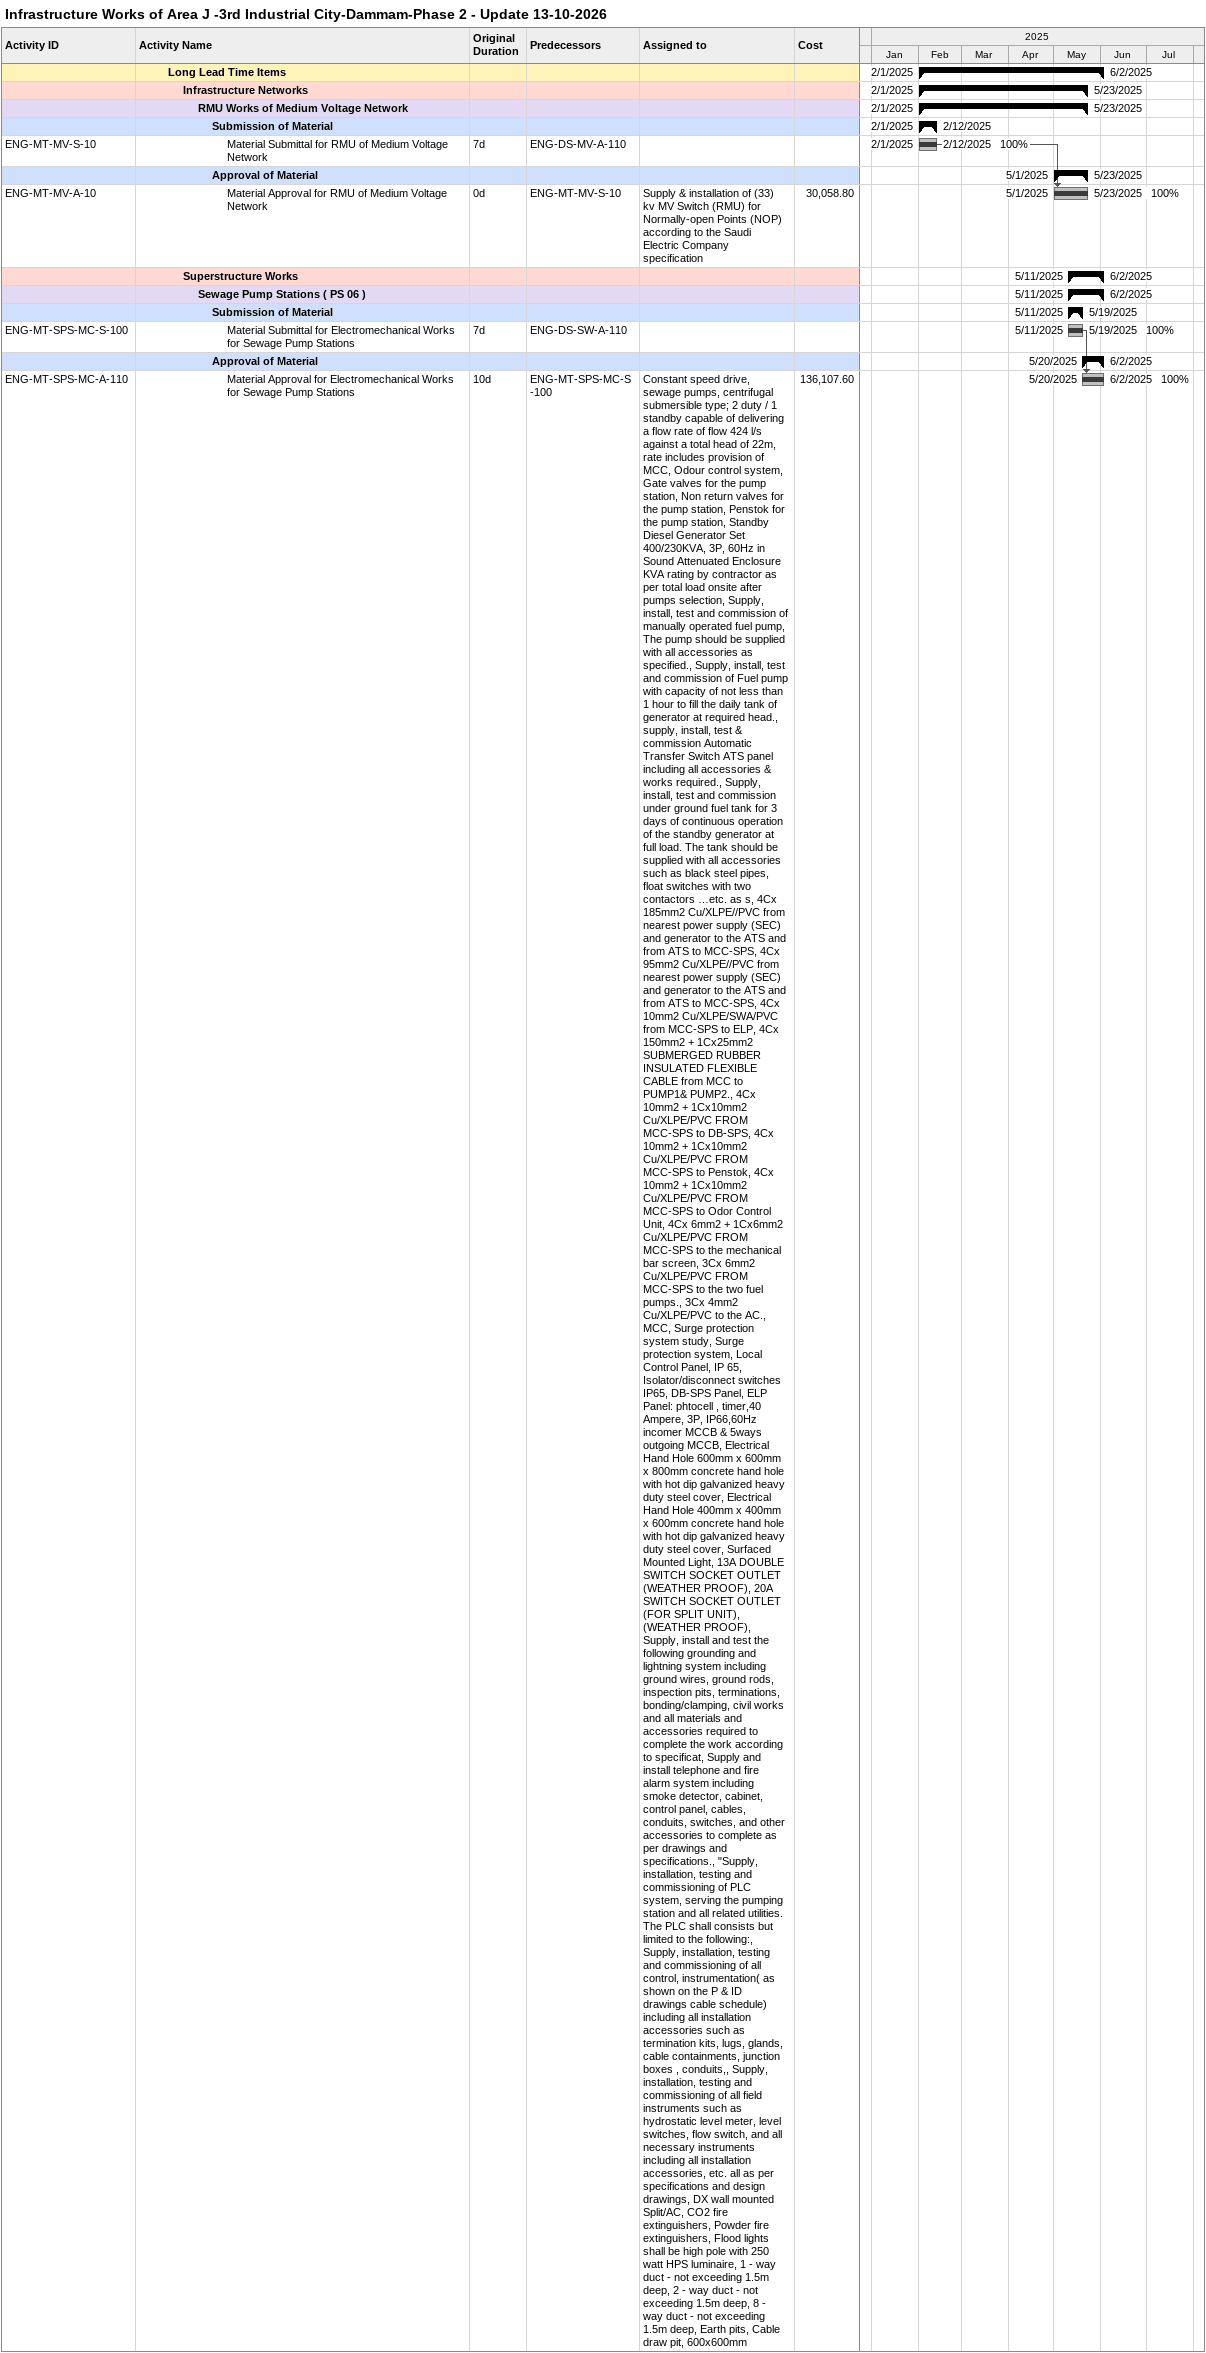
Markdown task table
Infrastructure Works of Area J -3rd Industrial City-Dammam-Phase 2 - Update 13-10-2026

| ID | Level | Task | Original duration | Start | Finish | Predecessors | Resources | % complete | Cost |
|---|---|---|---|---|---|---|---|---|---|
|  | 3 | **Long Lead Time Items** |  | 2025-02-01 | 2025-06-02 |  |  |  |  |
|  | 4 | **Infrastructure Networks** |  | 2025-02-01 | 2025-05-23 |  |  |  |  |
|  | 5 | **RMU Works of Medium Voltage Network** |  | 2025-02-01 | 2025-05-23 |  |  |  |  |
|  | 6 | **Submission of Material** |  | 2025-02-01 | 2025-02-12 |  |  |  |  |
| ENG-MT-MV-S-10 | 7 | Material Submittal for RMU of Medium Voltage Network | 7d | 2025-02-01 | 2025-02-12 | ENG-DS-MV-A-110 |  | 100 |  |
|  | 6 | **Approval of Material** |  | 2025-05-01 | 2025-05-23 |  |  |  |  |
| ENG-MT-MV-A-10 | 7 | Material Approval for RMU of Medium Voltage Network | 0d | 2025-05-01 | 2025-05-23 | ENG-MT-MV-S-10 | Supply & installation of (33) kv MV Switch (RMU) for Normally-open Points (NOP) according to the Saudi Electric Company specification | 100 | 30058.80 |
|  | 4 | **Superstructure Works** |  | 2025-05-11 | 2025-06-02 |  |  |  |  |
|  | 5 | **Sewage Pump Stations ( PS 06 )** |  | 2025-05-11 | 2025-06-02 |  |  |  |  |
|  | 6 | **Submission of Material** |  | 2025-05-11 | 2025-05-19 |  |  |  |  |
| ENG-MT-SPS-MC-S-100 | 7 | Material Submittal for Electromechanical Works for Sewage Pump Stations | 7d | 2025-05-11 | 2025-05-19 | ENG-DS-SW-A-110 |  | 100 |  |
|  | 6 | **Approval of Material** |  | 2025-05-20 | 2025-06-02 |  |  |  |  |
| ENG-MT-SPS-MC-A-110 | 7 | Material Approval for Electromechanical Works for Sewage Pump Stations | 10d | 2025-05-20 | 2025-06-02 | ENG-MT-SPS-MC-S-100 | Constant speed drive, sewage pumps, centrifugal submersible type; 2 duty / 1 standby capable of delivering a flow rate of flow 424 l/s against a total head of 22m, rate includes provision of MCC, Odour control system, Gate valves for the pump station, Non return valves for the pump station, Penstok for the pump station, Standby Diesel Generator Set 400/230KVA, 3P, 60Hz in Sound Attenuated Enclosure KVA rating by contractor as per total load onsite after pumps selection, Supply, install, test and commission of manually operated fuel pump, The pump should be supplied with all accessories as specified., Supply, install, test and commission of Fuel pump with capacity of not less than 1 hour to fill the daily tank of generator at required head., supply, install, test & commission Automatic Transfer Switch ATS panel including all accessories & works required., Supply, install, test and commission under ground fuel tank for 3 days of continuous operation of the standby generator at full load. The tank should be supplied with all accessories such as black steel pipes, float switches with two contactors …etc. as s, 4Cx 185mm2 Cu/XLPE//PVC from nearest power supply (SEC) and generator to the ATS and from ATS to MCC-SPS, 4Cx 95mm2 Cu/XLPE//PVC from nearest power supply (SEC) and generator to the ATS and from ATS to MCC-SPS, 4Cx 10mm2 Cu/XLPE/SWA/PVC from MCC-SPS to ELP, 4Cx 150mm2 + 1Cx25mm2 SUBMERGED RUBBER INSULATED FLEXIBLE CABLE from MCC to PUMP1& PUMP2., 4Cx 10mm2 + 1Cx10mm2 Cu/XLPE/PVC FROM MCC-SPS to DB-SPS, 4Cx 10mm2 + 1Cx10mm2 Cu/XLPE/PVC FROM MCC-SPS to Penstok, 4Cx 10mm2 + 1Cx10mm2 Cu/XLPE/PVC FROM MCC-SPS to Odor Control Unit, 4Cx 6mm2 + 1Cx6mm2 Cu/XLPE/PVC FROM MCC-SPS to the mechanical bar screen, 3Cx 6mm2 Cu/XLPE/PVC FROM MCC-SPS to the two fuel pumps., 3Cx 4mm2 Cu/XLPE/PVC to the AC., MCC, Surge protection system study, Surge protection system, Local Control Panel, IP 65, Isolator/disconnect switches IP65, DB-SPS Panel, ELP Panel: phtocell , timer,40 Ampere, 3P, IP66,60Hz incomer MCCB & 5ways outgoing MCCB, Electrical Hand Hole 600mm x 600mm x 800mm concrete hand hole with hot dip galvanized heavy duty steel cover, Electrical Hand Hole 400mm x 400mm x 600mm concrete hand hole with hot dip galvanized heavy duty steel cover, Surfaced Mounted Light, 13A DOUBLE SWITCH SOCKET OUTLET (WEATHER PROOF), 20A SWITCH SOCKET OUTLET (FOR SPLIT UNIT), (WEATHER PROOF), Supply, install and test the following grounding and lightning system including ground wires, ground rods, inspection pits, terminations, bonding/clamping, civil works and all materials and accessories required to complete the work according to specificat, Supply and install telephone and fire alarm system including smoke detector, cabinet, control panel, cables, conduits, switches, and other accessories to complete as per drawings and specifications., "Supply, installation, testing and commissioning of PLC system, serving the pumping station and all related utilities. The PLC shall consists but limited to the following:, Supply, installation, testing and commissioning of all control, instrumentation( as shown on the P & ID drawings cable schedule) including all installation accessories such as termination kits, lugs, glands, cable containments, junction boxes , conduits,, Supply, installation, testing and commissioning of all field instruments such as hydrostatic level meter, level switches, flow switch, and all necessary instruments including all installation accessories, etc. all as per specifications and design drawings, DX wall mounted Split/AC, CO2 fire extinguishers, Powder fire extinguishers, Flood lights shall be high pole with 250 watt HPS luminaire, 1 - way duct - not exceeding 1.5m deep, 2 - way duct - not exceeding 1.5m deep, 8 - way duct - not exceeding 1.5m deep, Earth pits, Cable draw pit, 600x600mm | 100 | 136107.60 |
